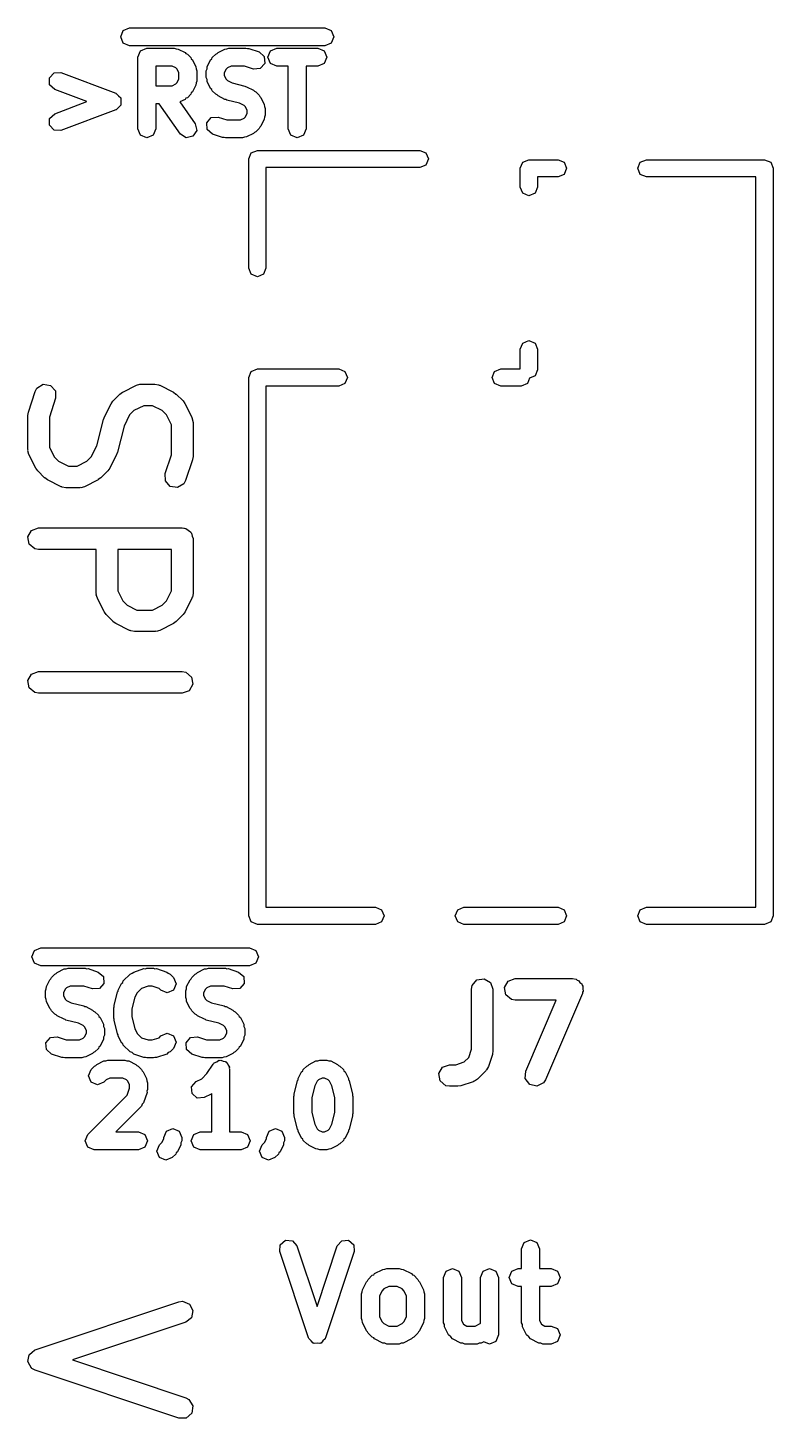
# Model space of a CAD drawing. Extents: x 83.3 to 116.7, y -117 to -83.4.
# Drawn here: x 83.27 to 88.46, y -106.09 to -96.42 of the extents above; entities that cross this region are included whole.
import ezdxf

# ---------------------------------------------------------------- set-up
doc = ezdxf.new("R2010")
doc.units = 0
doc.layers.add('BLACK', color=7, linetype='CONTINUOUS')

msp = doc.modelspace()

# ---------------------------------------------------------------- linework, layer by layer
at = {"layer": 'BLACK', "linetype": 'CONTINUOUS'}
for p, q in [((83.9374, -96.4408), (83.9815, -96.4225)), ((83.9815, -96.4225), (85.3387, -96.4225)), ((85.3387, -96.4225), (85.3829, -96.4408)), ((83.919, -96.485), (83.9374, -96.4408)), ((83.9374, -96.5292), (83.919, -96.485)), ((83.9815, -96.5475), (83.9374, -96.5292)), ((85.3829, -96.5292), (85.3387, -96.5475)), ((85.3829, -96.4408), (85.4012, -96.485)), ((85.4012, -96.485), (85.3829, -96.5292)), ((85.3387, -96.5475), (83.9815, -96.5475)), ((84.0381, -96.6262), (84.0564, -96.582)), ((84.0381, -97.1262), (84.0381, -96.6262)), ((84.0564, -96.582), (84.1006, -96.5637)), ((84.1006, -96.5637), (84.2911, -96.5637)), ((84.2911, -96.5637), (84.3045, -96.5693)), ((84.3045, -96.5693), (84.319, -96.5703)), ((84.319, -96.5703), (84.3666, -96.5941)), ((84.3666, -96.5941), (84.3734, -96.6019)), ((84.3734, -96.6019), (84.3829, -96.6058)), ((84.3829, -96.6058), (84.4067, -96.6296)), ((84.5564, -96.6296), (84.5802, -96.6058)), ((84.5802, -96.6058), (84.5897, -96.6019)), ((84.5897, -96.6019), (84.5965, -96.5941)), ((84.5965, -96.5941), (84.6441, -96.5703)), ((84.6441, -96.5703), (84.6586, -96.5693)), ((84.6586, -96.5693), (84.672, -96.5637)), ((84.672, -96.5637), (84.7911, -96.5637)), ((84.7911, -96.5637), (84.8006, -96.5676)), ((84.8006, -96.5676), (84.8108, -96.5669)), ((84.8108, -96.5669), (84.8823, -96.5907)), ((84.8823, -96.5907), (84.9184, -96.6221)), ((84.9184, -96.6221), (84.9218, -96.6698)), ((84.9429, -96.6262), (84.9612, -96.582)), ((84.9612, -96.6704), (84.9429, -96.6262)), ((84.9612, -96.582), (85.0054, -96.5637)), ((85.0054, -96.5637), (85.2911, -96.5637)), ((85.2911, -96.5637), (85.3353, -96.582)), ((85.3353, -96.582), (85.3536, -96.6262)), ((85.3536, -96.6262), (85.3353, -96.6704)), ((84.1631, -96.6887), (84.1631, -96.8256)), ((84.2763, -96.6887), (84.1631, -96.6887)), ((84.3017, -96.7014), (84.2763, -96.6887)), ((84.3111, -96.7108), (84.3017, -96.7014)), ((84.3238, -96.7362), (84.3111, -96.7108)), ((84.4067, -96.6296), (84.4106, -96.6391)), ((84.4106, -96.6391), (84.4184, -96.6459)), ((84.4184, -96.6459), (84.4422, -96.6935)), ((84.4422, -96.6935), (84.4432, -96.708)), ((84.4432, -96.708), (84.4488, -96.7214)), ((84.4488, -96.7214), (84.4488, -96.7929)), ((84.5143, -96.7214), (84.5199, -96.708)), ((84.5143, -96.769), (84.5143, -96.7214)), ((84.5199, -96.708), (84.5209, -96.6935)), ((84.5209, -96.6935), (84.5447, -96.6459)), ((84.5447, -96.6459), (84.5525, -96.6391)), ((84.5525, -96.6391), (84.5564, -96.6296)), ((84.652, -96.7108), (84.6393, -96.7362)), ((84.6614, -96.7014), (84.652, -96.7108)), ((84.6868, -96.6887), (84.6614, -96.7014)), ((84.7809, -96.6887), (84.6868, -96.6887)), ((84.8427, -96.7093), (84.7809, -96.6887)), ((84.8905, -96.7059), (84.8427, -96.7093)), ((84.9218, -96.6698), (84.8905, -96.7059)), ((85.0054, -96.6887), (84.9612, -96.6704)), ((85.0857, -96.6887), (85.0054, -96.6887)), ((85.0857, -97.1262), (85.0857, -96.6887)), ((85.2911, -96.6887), (85.2107, -96.6887)), ((85.2107, -96.6887), (85.2107, -97.1262)), ((85.3353, -96.6704), (85.2911, -96.6887)), ((83.423, -96.7709), (83.4557, -96.736)), ((83.4246, -96.8187), (83.423, -96.7709)), ((83.4596, -96.8514), (83.4246, -96.8187)), ((83.4557, -96.736), (83.5035, -96.7343)), ((83.5035, -96.7343), (83.8844, -96.8772)), ((84.2763, -96.8256), (84.3017, -96.8129)), ((84.3017, -96.8129), (84.3111, -96.8035)), ((84.3111, -96.8035), (84.3238, -96.7781)), ((84.3238, -96.7781), (84.3238, -96.7362)), ((84.4422, -96.8208), (84.4184, -96.8684)), ((84.4432, -96.8063), (84.4422, -96.8208)), ((84.4488, -96.7929), (84.4432, -96.8063)), ((84.5199, -96.7825), (84.5143, -96.769)), ((84.5209, -96.797), (84.5199, -96.7825)), ((84.5447, -96.8446), (84.5209, -96.797)), ((84.6393, -96.7362), (84.6393, -96.7543)), ((84.6393, -96.7543), (84.652, -96.7796)), ((84.652, -96.7796), (84.6614, -96.7891)), ((84.6614, -96.7891), (84.6938, -96.8053)), ((84.6938, -96.8053), (84.7824, -96.8275)), ((83.6845, -96.9357), (83.4596, -96.8514)), ((83.8844, -96.8772), (83.8861, -96.8787)), ((83.8861, -96.8787), (83.8884, -96.8788)), ((83.8884, -96.8788), (83.9034, -96.8949)), ((83.9034, -96.8949), (83.9194, -96.9099)), ((83.9194, -96.9099), (83.9195, -96.9121)), ((83.9195, -96.9121), (83.921, -96.9138)), ((83.921, -96.9138), (83.9203, -96.9357)), ((84.1631, -96.8256), (84.2763, -96.8256)), ((84.3734, -96.9124), (84.3666, -96.9202)), ((84.3829, -96.9085), (84.3734, -96.9124)), ((84.4067, -96.8847), (84.3829, -96.9085)), ((84.4106, -96.8752), (84.4067, -96.8847)), ((84.4184, -96.8684), (84.4106, -96.8752)), ((84.5525, -96.8514), (84.5447, -96.8446)), ((84.5564, -96.8609), (84.5525, -96.8514)), ((84.5802, -96.8847), (84.5564, -96.8609)), ((84.5897, -96.8886), (84.5802, -96.8847)), ((84.5965, -96.8964), (84.5897, -96.8886)), ((84.6441, -96.9202), (84.5965, -96.8964)), ((84.7824, -96.8275), (84.7881, -96.8317)), ((84.7881, -96.8317), (84.7952, -96.8322)), ((84.7952, -96.8322), (84.8428, -96.856)), ((84.8428, -96.856), (84.8496, -96.8638)), ((84.8496, -96.8638), (84.8591, -96.8677)), ((84.8591, -96.8677), (84.8829, -96.8915)), ((84.8829, -96.8915), (84.8868, -96.901)), ((84.8868, -96.901), (84.8946, -96.9078)), ((84.8946, -96.9078), (84.9184, -96.9554)), ((83.4596, -97.02), (83.6845, -96.9357)), ((83.8844, -96.9942), (83.5035, -97.1371)), ((83.8861, -96.9927), (83.8844, -96.9942)), ((83.8884, -96.9926), (83.8861, -96.9927)), ((83.9034, -96.9766), (83.8884, -96.9926)), ((83.9194, -96.9616), (83.9034, -96.9766)), ((83.9195, -96.9593), (83.9194, -96.9616)), ((83.921, -96.9577), (83.9195, -96.9593)), ((83.9203, -96.9357), (83.921, -96.9577)), ((84.1871, -96.9506), (84.1631, -96.9506)), ((84.1631, -96.9506), (84.1631, -97.1262)), ((84.3351, -97.162), (84.1871, -96.9506)), ((84.3666, -96.9202), (84.3309, -96.9381)), ((84.3309, -96.9381), (84.4375, -97.0903)), ((84.6512, -96.9207), (84.6441, -96.9202)), ((84.6569, -96.9249), (84.6512, -96.9207)), ((84.7454, -96.9471), (84.6569, -96.9249)), ((84.7779, -96.9633), (84.7454, -96.9471)), ((84.7873, -96.9727), (84.7779, -96.9633)), ((84.8, -96.9981), (84.7873, -96.9727)), ((84.8, -97.0162), (84.8, -96.9981)), ((84.9184, -96.9554), (84.9194, -96.9699)), ((84.9194, -96.9699), (84.925, -96.9833)), ((84.925, -96.9833), (84.925, -97.031)), ((83.423, -97.1005), (83.4246, -97.0527)), ((83.4557, -97.1355), (83.423, -97.1005)), ((83.4246, -97.0527), (83.4596, -97.02)), ((84.4375, -97.0903), (84.4479, -97.1371)), ((84.5175, -97.0826), (84.5488, -97.0465)), ((84.5209, -97.1303), (84.5175, -97.0826)), ((84.5488, -97.0465), (84.5965, -97.0431)), ((84.5965, -97.0431), (84.6584, -97.0637)), ((84.6584, -97.0637), (84.7525, -97.0637)), ((84.7525, -97.0637), (84.7779, -97.051)), ((84.7779, -97.051), (84.7873, -97.0415)), ((84.7873, -97.0415), (84.8, -97.0162)), ((84.8946, -97.1065), (84.8868, -97.1133)), ((84.9184, -97.0589), (84.8946, -97.1065)), ((84.9194, -97.0444), (84.9184, -97.0589)), ((84.925, -97.031), (84.9194, -97.0444)), ((83.5035, -97.1371), (83.4557, -97.1355)), ((84.0564, -97.1704), (84.0381, -97.1262)), ((84.1006, -97.1887), (84.0564, -97.1704)), ((84.1448, -97.1704), (84.1006, -97.1887)), ((84.1631, -97.1262), (84.1448, -97.1704)), ((84.3754, -97.1877), (84.3351, -97.162)), ((84.4222, -97.1774), (84.3754, -97.1877)), ((84.4479, -97.1371), (84.4222, -97.1774)), ((84.557, -97.1617), (84.5209, -97.1303)), ((84.6285, -97.1855), (84.557, -97.1617)), ((84.6387, -97.1848), (84.6285, -97.1855)), ((84.6482, -97.1887), (84.6387, -97.1848)), ((84.7673, -97.1887), (84.6482, -97.1887)), ((84.7807, -97.1831), (84.7673, -97.1887)), ((84.7952, -97.1821), (84.7807, -97.1831)), ((84.8428, -97.1583), (84.7952, -97.1821)), ((84.8496, -97.1505), (84.8428, -97.1583)), ((84.8591, -97.1466), (84.8496, -97.1505)), ((84.8829, -97.1228), (84.8591, -97.1466)), ((84.8868, -97.1133), (84.8829, -97.1228)), ((85.104, -97.1704), (85.0857, -97.1262)), ((85.1482, -97.1887), (85.104, -97.1704)), ((85.1924, -97.1704), (85.1482, -97.1887)), ((85.2107, -97.1262), (85.1924, -97.1704)), ((84.81, -97.335), (84.8276, -97.2926)), ((84.8276, -97.2926), (84.87, -97.275)), ((84.87, -97.275), (86, -97.275)), ((86, -97.275), (86.0424, -97.2926)), ((86.0424, -97.2926), (86.06, -97.335)), ((84.81, -98.095), (84.81, -97.335)), ((86, -97.395), (84.93, -97.395)), ((84.93, -97.395), (84.93, -98.095)), ((86.0424, -97.3774), (86, -97.395)), ((86.06, -97.335), (86.0424, -97.3774)), ((86.7, -97.4), (86.7176, -97.3576)), ((86.7, -97.5315), (86.7, -97.4)), ((86.7176, -97.3576), (86.76, -97.34)), ((86.76, -97.34), (86.9625, -97.34)), ((86.9625, -97.34), (87.0049, -97.3576)), ((87.0049, -97.3576), (87.0225, -97.4)), ((87.0225, -97.4), (87.0049, -97.4424)), ((87.5175, -97.4), (87.5351, -97.3576)), ((87.5351, -97.4424), (87.5175, -97.4)), ((87.5351, -97.3576), (87.5775, -97.34)), ((87.5775, -97.34), (88.4, -97.34)), ((88.4, -97.34), (88.4424, -97.3576)), ((88.4424, -97.3576), (88.46, -97.4)), ((88.46, -97.4), (88.46, -102.6)), ((86.9625, -97.46), (86.82, -97.46)), ((86.82, -97.46), (86.82, -97.5315)), ((87.0049, -97.4424), (86.9625, -97.46)), ((87.5775, -97.46), (87.5351, -97.4424)), ((88.34, -97.46), (87.5775, -97.46)), ((88.34, -102.54), (88.34, -97.46)), ((86.7176, -97.574), (86.7, -97.5315)), ((86.76, -97.5915), (86.7176, -97.574)), ((86.8024, -97.574), (86.76, -97.5915)), ((86.82, -97.5315), (86.8024, -97.574)), ((84.8276, -98.1374), (84.81, -98.095)), ((84.87, -98.155), (84.8276, -98.1374)), ((84.9124, -98.1374), (84.87, -98.155)), ((84.93, -98.095), (84.9124, -98.1374)), ((86.7, -98.6585), (86.7176, -98.616)), ((86.7, -98.795), (86.7, -98.6585)), ((86.7176, -98.616), (86.76, -98.5985)), ((86.76, -98.5985), (86.8024, -98.616)), ((86.8024, -98.616), (86.82, -98.6585)), ((86.82, -98.6585), (86.82, -98.8015)), ((84.81, -98.855), (84.8276, -98.8126)), ((84.8276, -98.8126), (84.87, -98.795)), ((84.87, -98.795), (85.4365, -98.795)), ((85.4365, -98.795), (85.479, -98.8126)), ((85.479, -98.8126), (85.4965, -98.855)), ((86.5035, -98.855), (86.521, -98.8126)), ((86.521, -98.8126), (86.5635, -98.795)), ((86.5635, -98.795), (86.7, -98.795)), ((86.8024, -98.844), (86.7646, -98.8596)), ((86.82, -98.8015), (86.8024, -98.844)), ((83.3241, -98.9525), (83.3365, -98.9296)), ((83.3365, -98.9296), (83.3802, -98.9027)), ((83.3802, -98.9027), (83.4309, -98.9102)), ((83.4309, -98.9102), (83.465, -98.9486)), ((83.465, -98.9486), (83.4664, -98.9999)), ((83.9331, -98.9567), (84.0284, -98.9091)), ((84.0284, -98.9091), (84.0533, -98.9017)), ((84.0533, -98.9017), (84.0577, -98.9027)), ((84.0577, -98.9027), (84.0619, -98.9012)), ((84.0619, -98.9012), (84.1571, -98.9012)), ((84.1571, -98.9012), (84.1828, -98.9057)), ((84.1828, -98.9057), (84.1862, -98.9086)), ((84.1862, -98.9086), (84.1907, -98.9091)), ((84.1907, -98.9091), (84.2859, -98.9567)), ((84.81, -102.6), (84.81, -98.855)), ((85.4365, -98.915), (84.93, -98.915)), ((84.93, -98.915), (84.93, -102.54)), ((85.479, -98.8974), (85.4365, -98.915)), ((85.4965, -98.855), (85.479, -98.8974)), ((86.521, -98.8974), (86.5035, -98.855)), ((86.5635, -98.915), (86.521, -98.8974)), ((86.7065, -98.915), (86.5635, -98.915)), ((86.749, -98.8974), (86.7065, -98.915)), ((86.7646, -98.8596), (86.749, -98.8974)), ((83.2765, -99.0953), (83.3241, -98.9525)), ((83.4664, -98.9999), (83.4226, -99.1312)), ((83.8043, -99.1331), (83.852, -99.0379)), ((83.852, -99.0379), (83.8653, -99.0199)), ((83.8653, -99.0199), (83.866, -99.0184)), ((83.866, -99.0184), (83.9136, -98.9708)), ((83.9136, -98.9708), (83.932, -98.9579)), ((83.932, -98.9579), (83.9331, -98.9567)), ((84.2859, -98.9567), (84.3039, -98.9701)), ((84.3039, -98.9701), (84.3054, -98.9708)), ((84.3054, -98.9708), (84.353, -99.0184)), ((84.353, -99.0184), (84.3659, -99.0368)), ((84.3659, -99.0368), (84.3671, -99.0379)), ((84.3671, -99.0379), (84.4147, -99.1331)), ((83.2726, -99.119), (83.2765, -99.097)), ((83.2726, -99.3571), (83.2726, -99.119)), ((83.2765, -99.097), (83.2765, -99.0953)), ((83.4226, -99.1312), (83.4226, -99.3394)), ((83.7987, -99.1485), (83.8039, -99.1367)), ((83.8039, -99.1367), (83.8043, -99.1331)), ((83.9807, -99.1159), (83.9422, -99.1928)), ((84.0111, -99.0854), (83.9807, -99.1159)), ((84.0796, -99.0512), (84.0111, -99.0854)), ((84.1394, -99.0512), (84.0796, -99.0512)), ((84.208, -99.0854), (84.1394, -99.0512)), ((84.2384, -99.1159), (84.208, -99.0854)), ((84.2726, -99.1844), (84.2384, -99.1159)), ((84.4147, -99.1331), (84.4221, -99.1581)), ((83.753, -99.331), (83.7987, -99.1485)), ((83.9422, -99.1928), (83.8966, -99.3753)), ((84.2726, -99.3926), (84.2726, -99.1844)), ((84.4221, -99.1581), (84.4211, -99.1625)), ((84.4211, -99.1625), (84.4226, -99.1667)), ((84.4226, -99.1667), (84.4226, -99.4048)), ((83.7146, -99.408), (83.753, -99.331)), ((83.2742, -99.3614), (83.2726, -99.3571)), ((83.2731, -99.3657), (83.2742, -99.3614)), ((83.2805, -99.3907), (83.2731, -99.3657)), ((83.3282, -99.4859), (83.2805, -99.3907)), ((83.4226, -99.3394), (83.4569, -99.408)), ((83.4569, -99.408), (83.4873, -99.4384)), ((83.6841, -99.4384), (83.7146, -99.408)), ((83.8909, -99.3907), (83.8433, -99.4859)), ((83.8913, -99.3872), (83.8909, -99.3907)), ((83.8966, -99.3753), (83.8913, -99.3872)), ((84.2288, -99.5239), (84.2726, -99.3926)), ((84.4188, -99.4285), (84.3712, -99.5713)), ((84.4226, -99.4048), (84.4187, -99.4268)), ((84.4187, -99.4268), (84.4188, -99.4285)), ((83.3293, -99.487), (83.3282, -99.4859)), ((83.3422, -99.5054), (83.3293, -99.487)), ((83.3898, -99.553), (83.3422, -99.5054)), ((83.4873, -99.4384), (83.5558, -99.4726)), ((83.5558, -99.4726), (83.6156, -99.4726)), ((83.6156, -99.4726), (83.6841, -99.4384)), ((83.8292, -99.5054), (83.7816, -99.553)), ((83.8299, -99.5039), (83.8292, -99.5054)), ((83.8433, -99.4859), (83.8299, -99.5039)), ((84.2302, -99.5752), (84.2288, -99.5239)), ((83.3913, -99.5537), (83.3898, -99.553)), ((83.4093, -99.5671), (83.3913, -99.5537)), ((83.5046, -99.6147), (83.4093, -99.5671)), ((83.509, -99.6152), (83.5046, -99.6147)), ((83.5124, -99.6181), (83.509, -99.6152)), ((83.5381, -99.6226), (83.5124, -99.6181)), ((83.6333, -99.6226), (83.5381, -99.6226)), ((83.6375, -99.6211), (83.6333, -99.6226)), ((83.6419, -99.6221), (83.6375, -99.6211)), ((83.6669, -99.6147), (83.6419, -99.6221)), ((83.7621, -99.5671), (83.6669, -99.6147)), ((83.7632, -99.5659), (83.7621, -99.5671)), ((83.7816, -99.553), (83.7632, -99.5659)), ((84.2643, -99.6136), (84.2302, -99.5752)), ((84.315, -99.6211), (84.2643, -99.6136)), ((84.3587, -99.5942), (84.315, -99.6211)), ((84.3712, -99.5713), (84.3587, -99.5942)), ((83.2994, -99.9187), (83.3476, -99.9012)), ((83.3476, -99.9012), (84.3476, -99.9012)), ((84.3476, -99.9012), (84.3574, -99.9029)), ((84.3574, -99.9029), (84.3606, -99.9023)), ((84.3606, -99.9023), (84.3635, -99.904)), ((84.3635, -99.904), (84.3733, -99.9057)), ((84.3733, -99.9057), (84.3882, -99.9182)), ((83.2738, -99.9632), (83.2994, -99.9187)), ((83.2827, -100.014), (83.2738, -99.9632)), ((84.3882, -99.9182), (84.4051, -99.928)), ((84.4051, -99.928), (84.4074, -99.9343)), ((84.4074, -99.9343), (84.4126, -99.9387)), ((84.4126, -99.9387), (84.416, -99.9579)), ((84.416, -99.9579), (84.4226, -99.9762)), ((84.4226, -99.9762), (84.4226, -100.357)), ((83.322, -100.047), (83.2827, -100.014)), ((83.3476, -100.051), (83.322, -100.047)), ((83.7488, -100.051), (83.3476, -100.051)), ((83.7488, -100.357), (83.7488, -100.051)), ((83.8988, -100.051), (83.8988, -100.339)), ((84.2726, -100.051), (83.8988, -100.051)), ((84.2726, -100.339), (84.2726, -100.051)), ((83.7503, -100.361), (83.7488, -100.357)), ((83.7493, -100.366), (83.7503, -100.361)), ((83.7567, -100.391), (83.7493, -100.366)), ((83.8043, -100.486), (83.7567, -100.391)), ((83.8988, -100.339), (83.9331, -100.408)), ((84.2384, -100.408), (84.2726, -100.339)), ((84.4147, -100.391), (84.3671, -100.486)), ((84.4152, -100.386), (84.4147, -100.391)), ((84.4181, -100.383), (84.4152, -100.386)), ((84.4226, -100.357), (84.4181, -100.383)), ((83.8055, -100.487), (83.8043, -100.486)), ((83.8184, -100.505), (83.8055, -100.487)), ((83.9331, -100.408), (83.9635, -100.438)), ((83.9635, -100.438), (84.032, -100.473)), ((84.032, -100.473), (84.1394, -100.473)), ((84.1394, -100.473), (84.208, -100.438)), ((84.208, -100.438), (84.2384, -100.408)), ((84.3671, -100.486), (84.3537, -100.504)), ((83.866, -100.553), (83.8184, -100.505)), ((83.8675, -100.554), (83.866, -100.553)), ((83.8855, -100.567), (83.8675, -100.554)), ((83.9807, -100.615), (83.8855, -100.567)), ((84.2859, -100.567), (84.1907, -100.615)), ((84.287, -100.566), (84.2859, -100.567)), ((84.3054, -100.553), (84.287, -100.566)), ((84.353, -100.505), (84.3054, -100.553)), ((84.3537, -100.504), (84.353, -100.505)), ((83.9852, -100.615), (83.9807, -100.615)), ((83.9886, -100.618), (83.9852, -100.615)), ((84.0143, -100.623), (83.9886, -100.618)), ((84.1571, -100.623), (84.0143, -100.623)), ((84.1614, -100.621), (84.1571, -100.623)), ((84.1657, -100.622), (84.1614, -100.621)), ((84.1907, -100.615), (84.1657, -100.622)), ((83.2738, -100.963), (83.2994, -100.919)), ((83.2827, -101.014), (83.2738, -100.963)), ((83.2994, -100.919), (83.3476, -100.901)), ((83.3476, -100.901), (84.3476, -100.901)), ((84.3476, -100.901), (84.3733, -100.906)), ((84.3733, -100.906), (84.4126, -100.939)), ((84.4126, -100.939), (84.4215, -100.989)), ((83.322, -101.047), (83.2827, -101.014)), ((83.3476, -101.051), (83.322, -101.047)), ((84.3476, -101.051), (83.3476, -101.051)), ((84.3958, -101.034), (84.3476, -101.051)), ((84.4215, -100.989), (84.3958, -101.034)), ((84.8276, -102.642), (84.81, -102.6)), ((84.93, -102.54), (85.6925, -102.54)), ((85.6925, -102.54), (85.7349, -102.558)), ((85.7349, -102.558), (85.7525, -102.6)), ((85.7525, -102.6), (85.7349, -102.642)), ((86.2475, -102.6), (86.2651, -102.558)), ((86.2651, -102.642), (86.2475, -102.6)), ((86.2651, -102.558), (86.3075, -102.54)), ((86.3075, -102.54), (86.9625, -102.54)), ((86.9625, -102.54), (87.0049, -102.558)), ((87.0049, -102.558), (87.0225, -102.6)), ((87.0225, -102.6), (87.0049, -102.642)), ((87.5175, -102.6), (87.5351, -102.558)), ((87.5351, -102.642), (87.5175, -102.6)), ((87.5351, -102.558), (87.5775, -102.54)), ((87.5775, -102.54), (88.34, -102.54)), ((88.46, -102.6), (88.4424, -102.642)), ((84.87, -102.66), (84.8276, -102.642)), ((85.6925, -102.66), (84.87, -102.66)), ((85.7349, -102.642), (85.6925, -102.66)), ((86.3075, -102.66), (86.2651, -102.642)), ((86.9625, -102.66), (86.3075, -102.66)), ((87.0049, -102.642), (86.9625, -102.66)), ((87.5775, -102.66), (87.5351, -102.642)), ((88.4, -102.66), (87.5775, -102.66)), ((88.4424, -102.642), (88.4, -102.66)), ((83.3, -102.885), (83.3183, -102.841)), ((83.3183, -102.929), (83.3, -102.885)), ((83.3183, -102.841), (83.3625, -102.822)), ((83.3625, -102.822), (84.8149, -102.822)), ((84.8149, -102.822), (84.8591, -102.841)), ((84.8591, -102.841), (84.8774, -102.885)), ((84.8774, -102.885), (84.8591, -102.929)), ((83.3625, -102.947), (83.3183, -102.929)), ((84.8149, -102.947), (83.3625, -102.947)), ((83.4374, -103.03), (83.4612, -103.006)), ((83.4612, -103.006), (83.4707, -103.002)), ((83.4707, -103.002), (83.4774, -102.994)), ((83.4774, -102.994), (83.525, -102.97)), ((83.525, -102.97), (83.5395, -102.969)), ((83.5395, -102.969), (83.553, -102.964)), ((83.553, -102.964), (83.672, -102.964)), ((83.672, -102.964), (83.6815, -102.968)), ((83.6815, -102.968), (83.6918, -102.967)), ((83.6918, -102.967), (83.7632, -102.991)), ((83.7632, -102.991), (83.7994, -103.022)), ((83.9374, -103.053), (83.985, -103.006)), ((83.985, -103.006), (83.9984, -103)), ((83.9984, -103), (84.0094, -102.991)), ((84.0094, -102.991), (84.0808, -102.967)), ((84.0808, -102.967), (84.0911, -102.968)), ((84.0911, -102.968), (84.1006, -102.964)), ((84.1006, -102.964), (84.1482, -102.964)), ((84.1482, -102.964), (84.1577, -102.968)), ((84.1577, -102.968), (84.168, -102.967)), ((84.168, -102.967), (84.2394, -102.991)), ((84.2394, -102.991), (84.2504, -103)), ((84.2504, -103), (84.2638, -103.006)), ((84.2638, -103.006), (84.2876, -103.03)), ((84.4135, -103.03), (84.4374, -103.006)), ((84.4374, -103.006), (84.4469, -103.002)), ((84.4469, -103.002), (84.4536, -102.994)), ((84.4536, -102.994), (84.5012, -102.97)), ((84.5012, -102.97), (84.5157, -102.969)), ((84.5157, -102.969), (84.5292, -102.964)), ((84.5292, -102.964), (84.6482, -102.964)), ((84.6482, -102.964), (84.6577, -102.968)), ((84.6577, -102.968), (84.668, -102.967)), ((84.668, -102.967), (84.7394, -102.991)), ((84.7394, -102.991), (84.7755, -103.022)), ((84.8591, -102.929), (84.8149, -102.947)), ((83.3952, -103.121), (83.4008, -103.108)), ((83.4008, -103.108), (83.4018, -103.093)), ((83.4018, -103.093), (83.4256, -103.046)), ((83.4256, -103.046), (83.4334, -103.039)), ((83.4334, -103.039), (83.4374, -103.03)), ((83.5424, -103.101), (83.5329, -103.111)), ((83.5677, -103.089), (83.5424, -103.101)), ((83.6619, -103.089), (83.5677, -103.089)), ((83.7237, -103.109), (83.6619, -103.089)), ((83.7714, -103.106), (83.7237, -103.109)), ((83.8027, -103.07), (83.7714, -103.106)), ((83.7994, -103.022), (83.8027, -103.07)), ((83.9018, -103.117), (83.9256, -103.07)), ((83.9256, -103.07), (83.9334, -103.063)), ((83.9334, -103.063), (83.9374, -103.053)), ((84.0629, -103.105), (84.0329, -103.135)), ((84.1107, -103.089), (84.0629, -103.105)), ((84.1381, -103.089), (84.1107, -103.089)), ((84.1859, -103.105), (84.1381, -103.089)), ((84.1993, -103.118), (84.1859, -103.105)), ((84.2876, -103.03), (84.306, -103.074)), ((84.306, -103.074), (84.2876, -103.118)), ((84.3714, -103.121), (84.377, -103.108)), ((84.377, -103.108), (84.378, -103.093)), ((84.378, -103.093), (84.4018, -103.046)), ((84.4018, -103.046), (84.4096, -103.039)), ((84.4096, -103.039), (84.4135, -103.03)), ((84.5186, -103.101), (84.5091, -103.111)), ((84.5439, -103.089), (84.5186, -103.101)), ((84.6381, -103.089), (84.5439, -103.089)), ((84.6999, -103.109), (84.6381, -103.089)), ((84.7476, -103.106), (84.6999, -103.109)), ((84.7789, -103.07), (84.7476, -103.106)), ((84.7755, -103.022), (84.7789, -103.07)), ((86.36, -103.111), (86.3645, -103.086)), ((86.3645, -103.086), (86.3975, -103.046)), ((86.3975, -103.046), (86.448, -103.038)), ((86.448, -103.038), (86.4925, -103.063)), ((86.4925, -103.063), (86.51, -103.111)), ((86.5897, -103.098), (86.6154, -103.054)), ((86.5986, -103.149), (86.5897, -103.098)), ((86.6154, -103.054), (86.6636, -103.036)), ((86.6636, -103.036), (87.0636, -103.036)), ((87.0636, -103.036), (87.0892, -103.041)), ((87.0892, -103.041), (87.096, -103.047)), ((87.096, -103.047), (87.1046, -103.049)), ((87.1046, -103.049), (87.1151, -103.063)), ((87.1151, -103.063), (87.1285, -103.074)), ((87.1285, -103.074), (87.1301, -103.083)), ((87.1301, -103.083), (87.1354, -103.09)), ((87.1354, -103.09), (87.1344, -103.107)), ((87.1344, -103.107), (87.1374, -103.124)), ((83.3952, -103.169), (83.3952, -103.121)), ((83.4008, -103.182), (83.3952, -103.169)), ((83.4018, -103.197), (83.4008, -103.182)), ((83.4256, -103.245), (83.4018, -103.197)), ((83.5329, -103.111), (83.5202, -103.136)), ((83.5202, -103.136), (83.5202, -103.154)), ((83.5202, -103.154), (83.5329, -103.18)), ((83.5329, -103.18), (83.5424, -103.189)), ((83.5424, -103.189), (83.5748, -103.205)), ((83.5748, -103.205), (83.6634, -103.227)), ((83.8733, -103.225), (83.8971, -103.13)), ((83.8971, -103.13), (83.9013, -103.124)), ((83.9013, -103.124), (83.9018, -103.117)), ((84.0167, -103.167), (83.9964, -103.248)), ((84.0329, -103.135), (84.0167, -103.167)), ((84.2435, -103.136), (84.1993, -103.118)), ((84.2876, -103.118), (84.2435, -103.136)), ((84.3714, -103.169), (84.3714, -103.121)), ((84.377, -103.182), (84.3714, -103.169)), ((84.378, -103.197), (84.377, -103.182)), ((84.4018, -103.245), (84.378, -103.197)), ((84.5091, -103.111), (84.4964, -103.136)), ((84.4964, -103.136), (84.4964, -103.154)), ((84.4964, -103.154), (84.5091, -103.18)), ((84.5091, -103.18), (84.5186, -103.189)), ((84.5186, -103.189), (84.551, -103.205)), ((84.551, -103.205), (84.6396, -103.227)), ((86.36, -103.528), (86.36, -103.111)), ((86.51, -103.111), (86.51, -103.54)), ((86.6379, -103.182), (86.5986, -103.149)), ((86.6636, -103.186), (86.6379, -103.182)), ((86.9498, -103.186), (86.6636, -103.186)), ((86.7375, -103.682), (86.9498, -103.186)), ((87.1325, -103.141), (86.8754, -103.741)), ((87.133, -103.132), (87.1325, -103.141)), ((87.1374, -103.124), (87.133, -103.132)), ((83.4334, -103.251), (83.4256, -103.245)), ((83.4374, -103.261), (83.4334, -103.251)), ((83.4612, -103.285), (83.4374, -103.261)), ((83.4707, -103.289), (83.4612, -103.285)), ((83.4774, -103.296), (83.4707, -103.289)), ((83.525, -103.32), (83.4774, -103.296)), ((83.6634, -103.227), (83.6691, -103.232)), ((83.6691, -103.232), (83.6762, -103.232)), ((83.6762, -103.232), (83.7238, -103.256)), ((83.7238, -103.256), (83.7305, -103.264)), ((83.7305, -103.264), (83.74, -103.268)), ((83.74, -103.268), (83.7638, -103.292)), ((83.7638, -103.292), (83.7678, -103.301)), ((83.7678, -103.301), (83.7755, -103.308)), ((83.8714, -103.24), (83.8745, -103.233)), ((83.8714, -103.312), (83.8714, -103.24)), ((83.8745, -103.233), (83.8733, -103.225)), ((83.9964, -103.248), (83.9964, -103.304)), ((84.4096, -103.251), (84.4018, -103.245)), ((84.4135, -103.261), (84.4096, -103.251)), ((84.4374, -103.285), (84.4135, -103.261)), ((84.4469, -103.289), (84.4374, -103.285)), ((84.4536, -103.296), (84.4469, -103.289)), ((84.5012, -103.32), (84.4536, -103.296)), ((84.6396, -103.227), (84.6453, -103.232)), ((84.6453, -103.232), (84.6524, -103.232)), ((84.6524, -103.232), (84.7, -103.256)), ((84.7, -103.256), (84.7067, -103.264)), ((84.7067, -103.264), (84.7162, -103.268)), ((84.7162, -103.268), (84.74, -103.292)), ((84.74, -103.292), (84.744, -103.301)), ((84.744, -103.301), (84.7517, -103.308)), ((83.5321, -103.321), (83.525, -103.32)), ((83.5378, -103.325), (83.5321, -103.321)), ((83.6264, -103.347), (83.5378, -103.325)), ((83.6588, -103.363), (83.6264, -103.347)), ((83.6683, -103.373), (83.6588, -103.363)), ((83.681, -103.398), (83.6683, -103.373)), ((83.681, -103.416), (83.681, -103.398)), ((83.7755, -103.308), (83.7994, -103.355)), ((83.7994, -103.355), (83.8004, -103.37)), ((83.8004, -103.37), (83.806, -103.383)), ((83.806, -103.383), (83.806, -103.431)), ((83.8745, -103.319), (83.8714, -103.312)), ((83.8733, -103.327), (83.8745, -103.319)), ((83.8971, -103.422), (83.8733, -103.327)), ((83.9964, -103.304), (84.0167, -103.385)), ((84.0167, -103.385), (84.0329, -103.418)), ((84.5083, -103.321), (84.5012, -103.32)), ((84.514, -103.325), (84.5083, -103.321)), ((84.6026, -103.347), (84.514, -103.325)), ((84.635, -103.363), (84.6026, -103.347)), ((84.6445, -103.373), (84.635, -103.363)), ((84.6571, -103.398), (84.6445, -103.373)), ((84.6571, -103.416), (84.6571, -103.398)), ((84.7517, -103.308), (84.7755, -103.355)), ((84.7755, -103.355), (84.7766, -103.37)), ((84.7766, -103.37), (84.7821, -103.383)), ((84.7821, -103.383), (84.7821, -103.431)), ((83.3984, -103.483), (83.4298, -103.446)), ((83.4018, -103.53), (83.3984, -103.483)), ((83.4298, -103.446), (83.4775, -103.443)), ((83.4775, -103.443), (83.5393, -103.464)), ((83.5393, -103.464), (83.6335, -103.464)), ((83.6335, -103.464), (83.6588, -103.451)), ((83.6588, -103.451), (83.6683, -103.442)), ((83.6683, -103.442), (83.681, -103.416)), ((83.7994, -103.459), (83.7755, -103.507)), ((83.8004, -103.444), (83.7994, -103.459)), ((83.806, -103.431), (83.8004, -103.444)), ((83.9013, -103.428), (83.8971, -103.422)), ((83.9018, -103.435), (83.9013, -103.428)), ((83.9256, -103.483), (83.9018, -103.435)), ((83.9334, -103.489), (83.9256, -103.483)), ((83.9374, -103.499), (83.9334, -103.489)), ((84.0329, -103.418), (84.0629, -103.448)), ((84.0629, -103.448), (84.1107, -103.464)), ((84.1107, -103.464), (84.1381, -103.464)), ((84.1381, -103.464), (84.1859, -103.448)), ((84.1859, -103.448), (84.1993, -103.434)), ((84.1993, -103.434), (84.2435, -103.416)), ((84.2435, -103.416), (84.2876, -103.434)), ((84.2876, -103.434), (84.306, -103.479)), ((84.306, -103.479), (84.2876, -103.523)), ((84.3746, -103.483), (84.406, -103.446)), ((84.378, -103.53), (84.3746, -103.483)), ((84.406, -103.446), (84.4537, -103.443)), ((84.4537, -103.443), (84.5155, -103.464)), ((84.5155, -103.464), (84.6097, -103.464)), ((84.6097, -103.464), (84.635, -103.451)), ((84.635, -103.451), (84.6445, -103.442)), ((84.6445, -103.442), (84.6571, -103.416)), ((84.7755, -103.459), (84.7517, -103.507)), ((84.7766, -103.444), (84.7755, -103.459)), ((84.7821, -103.431), (84.7766, -103.444)), ((83.438, -103.562), (83.4018, -103.53)), ((83.5094, -103.585), (83.438, -103.562)), ((83.5197, -103.585), (83.5094, -103.585)), ((83.5292, -103.589), (83.5197, -103.585)), ((83.6482, -103.589), (83.5292, -103.589)), ((83.6617, -103.583), (83.6482, -103.589)), ((83.6762, -103.582), (83.6617, -103.583)), ((83.7238, -103.558), (83.6762, -103.582)), ((83.7305, -103.551), (83.7238, -103.558)), ((83.74, -103.547), (83.7305, -103.551)), ((83.7638, -103.523), (83.74, -103.547)), ((83.7678, -103.513), (83.7638, -103.523)), ((83.7755, -103.507), (83.7678, -103.513)), ((83.985, -103.547), (83.9374, -103.499)), ((83.9984, -103.552), (83.985, -103.547)), ((84.0094, -103.562), (83.9984, -103.552)), ((84.0808, -103.585), (84.0094, -103.562)), ((84.0911, -103.585), (84.0808, -103.585)), ((84.1006, -103.589), (84.0911, -103.585)), ((84.1482, -103.589), (84.1006, -103.589)), ((84.1577, -103.585), (84.1482, -103.589)), ((84.168, -103.585), (84.1577, -103.585)), ((84.2394, -103.562), (84.168, -103.585)), ((84.2504, -103.552), (84.2394, -103.562)), ((84.2638, -103.547), (84.2504, -103.552)), ((84.2876, -103.523), (84.2638, -103.547)), ((84.4142, -103.562), (84.378, -103.53)), ((84.4856, -103.585), (84.4142, -103.562)), ((84.4959, -103.585), (84.4856, -103.585)), ((84.5054, -103.589), (84.4959, -103.585)), ((84.6244, -103.589), (84.5054, -103.589)), ((84.6378, -103.583), (84.6244, -103.589)), ((84.6524, -103.582), (84.6378, -103.583)), ((84.7, -103.558), (84.6524, -103.582)), ((84.7067, -103.551), (84.7, -103.558)), ((84.7162, -103.547), (84.7067, -103.551)), ((84.74, -103.523), (84.7162, -103.547)), ((84.744, -103.513), (84.74, -103.523)), ((84.7517, -103.507), (84.744, -103.513)), ((86.3088, -103.617), (86.3409, -103.585)), ((86.3409, -103.585), (86.36, -103.528)), ((86.5062, -103.564), (86.4776, -103.649)), ((86.51, -103.54), (86.5061, -103.562)), ((86.5061, -103.562), (86.5062, -103.564)), ((83.6952, -103.714), (83.7135, -103.67)), ((83.7135, -103.67), (83.7374, -103.646)), ((83.7374, -103.646), (83.7469, -103.642)), ((83.7469, -103.642), (83.7536, -103.634)), ((83.7536, -103.634), (83.8012, -103.61)), ((83.8012, -103.61), (83.8157, -103.609)), ((83.8157, -103.609), (83.8292, -103.604)), ((83.8292, -103.604), (83.9482, -103.604)), ((83.9482, -103.604), (83.9617, -103.609)), ((83.9617, -103.609), (83.9762, -103.61)), ((83.9762, -103.61), (84.0238, -103.634)), ((84.0238, -103.634), (84.0305, -103.642)), ((84.0305, -103.642), (84.04, -103.646)), ((84.04, -103.646), (84.0638, -103.67)), ((84.0638, -103.67), (84.0678, -103.679)), ((84.0678, -103.679), (84.0755, -103.686)), ((84.0755, -103.686), (84.0994, -103.733)), ((84.5187, -103.698), (84.5629, -103.632)), ((84.5629, -103.632), (84.5682, -103.628)), ((84.5682, -103.628), (84.5707, -103.622)), ((84.5707, -103.622), (84.5875, -103.615)), ((84.5875, -103.615), (84.6026, -103.605)), ((84.6026, -103.605), (84.6089, -103.606)), ((84.6089, -103.606), (84.6149, -103.604)), ((84.6149, -103.604), (84.6317, -103.611)), ((84.6317, -103.611), (84.6495, -103.614)), ((84.6495, -103.614), (84.6531, -103.62)), ((84.6531, -103.62), (84.6591, -103.622)), ((84.6591, -103.622), (84.666, -103.639)), ((84.666, -103.639), (84.6762, -103.654)), ((84.6762, -103.654), (84.6749, -103.66)), ((84.6749, -103.66), (84.6774, -103.666)), ((84.6774, -103.666), (84.6774, -104.104)), ((85.1542, -103.733), (85.178, -103.686)), ((85.178, -103.686), (85.1858, -103.679)), ((85.1858, -103.679), (85.1897, -103.67)), ((85.1897, -103.67), (85.2135, -103.646)), ((85.2135, -103.646), (85.223, -103.642)), ((85.223, -103.642), (85.2298, -103.634)), ((85.2298, -103.634), (85.2774, -103.61)), ((85.2774, -103.61), (85.2919, -103.609)), ((85.2919, -103.609), (85.3054, -103.604)), ((85.3054, -103.604), (85.353, -103.604)), ((85.353, -103.604), (85.3664, -103.609)), ((85.3664, -103.609), (85.3809, -103.61)), ((85.3809, -103.61), (85.4285, -103.634)), ((85.4285, -103.634), (85.4353, -103.642)), ((85.4353, -103.642), (85.4448, -103.646)), ((85.4448, -103.646), (85.4686, -103.67)), ((85.4686, -103.67), (85.4725, -103.679)), ((85.4725, -103.679), (85.4803, -103.686)), ((85.4803, -103.686), (85.5041, -103.733)), ((86.1326, -103.698), (86.1582, -103.654)), ((86.1582, -103.654), (86.2064, -103.636)), ((86.2064, -103.636), (86.2514, -103.636)), ((86.2514, -103.636), (86.3088, -103.617)), ((86.4595, -103.679), (86.4023, -103.736)), ((86.4614, -103.675), (86.4595, -103.679)), ((86.4652, -103.672), (86.4614, -103.675)), ((86.4776, -103.649), (86.4652, -103.672)), ((86.7346, -103.733), (86.7375, -103.682)), ((83.7135, -103.758), (83.6952, -103.714)), ((83.7577, -103.776), (83.7135, -103.758)), ((83.8019, -103.758), (83.7577, -103.776)), ((83.8186, -103.741), (83.8019, -103.758)), ((83.8439, -103.729), (83.8186, -103.741)), ((83.9335, -103.729), (83.8439, -103.729)), ((83.9588, -103.741), (83.9335, -103.729)), ((83.9683, -103.751), (83.9588, -103.741)), ((83.981, -103.776), (83.9683, -103.751)), ((83.981, -103.799), (83.981, -103.776)), ((84.0994, -103.733), (84.1004, -103.748)), ((84.1004, -103.748), (84.106, -103.761)), ((84.106, -103.761), (84.106, -103.809)), ((84.4127, -103.789), (84.4441, -103.753)), ((84.4441, -103.753), (84.4826, -103.734)), ((84.4826, -103.734), (84.5187, -103.698)), ((85.1257, -103.842), (85.1495, -103.746)), ((85.1495, -103.746), (85.1537, -103.741)), ((85.1537, -103.741), (85.1542, -103.733)), ((85.2691, -103.783), (85.2488, -103.864)), ((85.2853, -103.751), (85.2691, -103.783)), ((85.2948, -103.741), (85.2853, -103.751)), ((85.3201, -103.729), (85.2948, -103.741)), ((85.3382, -103.729), (85.3201, -103.729)), ((85.3636, -103.741), (85.3382, -103.729)), ((85.373, -103.751), (85.3636, -103.741)), ((85.3892, -103.783), (85.373, -103.751)), ((85.4095, -103.864), (85.3892, -103.783)), ((85.5041, -103.733), (85.5046, -103.741)), ((85.5046, -103.741), (85.5088, -103.746)), ((85.5088, -103.746), (85.5327, -103.842)), ((86.1415, -103.749), (86.1326, -103.698)), ((86.1808, -103.782), (86.1415, -103.749)), ((86.2064, -103.786), (86.1808, -103.782)), ((86.2873, -103.783), (86.2651, -103.786)), ((86.373, -103.754), (86.2873, -103.783)), ((86.3765, -103.751), (86.373, -103.754)), ((86.381, -103.751), (86.3765, -103.751)), ((86.4023, -103.736), (86.381, -103.751)), ((86.7654, -103.774), (86.7346, -103.733)), ((86.8153, -103.786), (86.7654, -103.774)), ((86.8611, -103.763), (86.8153, -103.786)), ((86.8754, -103.741), (86.8611, -103.763)), ((83.6897, -104.122), (83.965, -103.847)), ((83.965, -103.847), (83.981, -103.799)), ((84.1027, -103.829), (84.0789, -103.9)), ((84.106, -103.809), (84.102, -103.819)), ((84.102, -103.819), (84.1027, -103.829)), ((84.4161, -103.837), (84.4127, -103.789)), ((84.4523, -103.868), (84.4161, -103.837)), ((84.5, -103.865), (84.4523, -103.868)), ((84.5476, -103.841), (84.5, -103.865)), ((84.5524, -103.836), (84.5476, -103.841)), ((84.5524, -104.104), (84.5524, -103.836)), ((85.1238, -103.857), (85.1268, -103.849)), ((85.1238, -103.976), (85.1238, -103.857)), ((85.1268, -103.849), (85.1257, -103.842)), ((85.2488, -103.864), (85.2488, -103.968)), ((85.4095, -103.968), (85.4095, -103.864)), ((85.5327, -103.842), (85.5315, -103.849)), ((85.5315, -103.849), (85.5345, -103.857)), ((85.5345, -103.857), (85.5345, -103.976)), ((86.2636, -103.786), (86.2064, -103.786)), ((86.2651, -103.786), (86.2636, -103.786)), ((84.0638, -103.925), (83.8848, -104.104)), ((84.0694, -103.911), (84.0638, -103.925)), ((84.0789, -103.9), (84.0694, -103.911)), ((85.1268, -103.983), (85.1238, -103.976)), ((85.2488, -103.968), (85.2691, -104.049)), ((85.3892, -104.049), (85.4095, -103.968)), ((85.5345, -103.976), (85.5315, -103.983)), ((85.1257, -103.991), (85.1268, -103.983)), ((85.1495, -104.086), (85.1257, -103.991)), ((85.2691, -104.049), (85.2853, -104.082)), ((85.373, -104.082), (85.3892, -104.049)), ((85.5327, -103.991), (85.5088, -104.086)), ((85.5315, -103.983), (85.5327, -103.991)), ((83.6714, -104.166), (83.6897, -104.122)), ((83.6897, -104.21), (83.6714, -104.166)), ((83.8848, -104.104), (84.0435, -104.104)), ((84.0435, -104.104), (84.0876, -104.122)), ((84.0876, -104.122), (84.106, -104.166)), ((84.106, -104.166), (84.0876, -104.21)), ((84.2064, -104.177), (84.219, -104.151)), ((84.219, -104.142), (84.2374, -104.098)), ((84.219, -104.151), (84.219, -104.142)), ((84.2374, -104.098), (84.2815, -104.08)), ((84.2815, -104.08), (84.3257, -104.098)), ((84.3257, -104.098), (84.344, -104.142)), ((84.344, -104.166), (84.3385, -104.18)), ((84.344, -104.142), (84.344, -104.166)), ((84.4095, -104.166), (84.4278, -104.122)), ((84.4278, -104.21), (84.4095, -104.166)), ((84.4278, -104.122), (84.472, -104.104)), ((84.472, -104.104), (84.5524, -104.104)), ((84.6774, -104.104), (84.7577, -104.104)), ((84.7577, -104.104), (84.8019, -104.122)), ((84.8019, -104.122), (84.8202, -104.166)), ((84.8202, -104.166), (84.8019, -104.21)), ((84.9207, -104.177), (84.9333, -104.151)), ((84.9333, -104.142), (84.9516, -104.098)), ((84.9333, -104.151), (84.9333, -104.142)), ((84.9516, -104.098), (84.9958, -104.08)), ((84.9958, -104.08), (85.04, -104.098)), ((85.04, -104.098), (85.0583, -104.142)), ((85.0583, -104.166), (85.0528, -104.18)), ((85.0583, -104.142), (85.0583, -104.166)), ((85.1537, -104.092), (85.1495, -104.086)), ((85.1542, -104.099), (85.1537, -104.092)), ((85.178, -104.147), (85.1542, -104.099)), ((85.1858, -104.153), (85.178, -104.147)), ((85.1897, -104.163), (85.1858, -104.153)), ((85.2135, -104.187), (85.1897, -104.163)), ((85.2853, -104.082), (85.2948, -104.091)), ((85.2948, -104.091), (85.3201, -104.104)), ((85.3201, -104.104), (85.3382, -104.104)), ((85.3382, -104.104), (85.3636, -104.091)), ((85.3636, -104.091), (85.373, -104.082)), ((85.4686, -104.163), (85.4448, -104.187)), ((85.4725, -104.153), (85.4686, -104.163)), ((85.4803, -104.147), (85.4725, -104.153)), ((85.5041, -104.099), (85.4803, -104.147)), ((85.5046, -104.092), (85.5041, -104.099)), ((85.5088, -104.086), (85.5046, -104.092)), ((83.7339, -104.229), (83.6897, -104.21)), ((84.0435, -104.229), (83.7339, -104.229)), ((84.0876, -104.21), (84.0435, -104.229)), ((84.1714, -104.238), (84.1897, -104.193)), ((84.1897, -104.282), (84.1714, -104.238)), ((84.1897, -104.193), (84.2064, -104.177)), ((84.3019, -104.258), (84.2781, -104.282)), ((84.3059, -104.248), (84.3019, -104.258)), ((84.3136, -104.242), (84.3059, -104.248)), ((84.3374, -104.194), (84.3136, -104.242)), ((84.3385, -104.18), (84.3374, -104.194)), ((84.472, -104.229), (84.4278, -104.21)), ((84.7577, -104.229), (84.472, -104.229)), ((84.8019, -104.21), (84.7577, -104.229)), ((84.8857, -104.238), (84.904, -104.193)), ((84.904, -104.282), (84.8857, -104.238)), ((84.904, -104.193), (84.9207, -104.177)), ((85.0162, -104.258), (84.9924, -104.282)), ((85.0202, -104.248), (85.0162, -104.258)), ((85.0279, -104.242), (85.0202, -104.248)), ((85.0517, -104.194), (85.0279, -104.242)), ((85.0528, -104.18), (85.0517, -104.194)), ((85.223, -104.191), (85.2135, -104.187)), ((85.2298, -104.198), (85.223, -104.191)), ((85.2774, -104.222), (85.2298, -104.198)), ((85.2919, -104.223), (85.2774, -104.222)), ((85.3054, -104.229), (85.2919, -104.223)), ((85.353, -104.229), (85.3054, -104.229)), ((85.3664, -104.223), (85.353, -104.229)), ((85.3809, -104.222), (85.3664, -104.223)), ((85.4285, -104.198), (85.3809, -104.222)), ((85.4353, -104.191), (85.4285, -104.198)), ((85.4448, -104.187), (85.4353, -104.191)), ((84.2339, -104.3), (84.1897, -104.282)), ((84.2781, -104.282), (84.2339, -104.3)), ((84.9482, -104.3), (84.904, -104.282)), ((84.9924, -104.282), (84.9482, -104.3)), ((85.0264, -104.936), (85.0298, -104.888)), ((85.2264, -105.536), (85.0264, -104.936)), ((85.0298, -104.888), (85.066, -104.857)), ((85.066, -104.857), (85.1137, -104.861)), ((85.1137, -104.861), (85.145, -104.897)), ((85.145, -104.897), (85.2857, -105.319)), ((85.2857, -105.319), (85.4264, -104.897)), ((85.545, -104.936), (85.345, -105.536)), ((85.4264, -104.897), (85.4578, -104.861)), ((85.4578, -104.861), (85.5055, -104.857)), ((85.5055, -104.857), (85.5416, -104.888)), ((85.5416, -104.888), (85.545, -104.936)), ((86.7089, -104.916), (86.7272, -104.872)), ((86.7089, -105.054), (86.7089, -104.916)), ((86.7272, -104.872), (86.7714, -104.854)), ((86.7714, -104.854), (86.8156, -104.872)), ((86.8156, -104.872), (86.8339, -104.916)), ((86.8339, -104.916), (86.8339, -105.054)), ((85.6298, -105.146), (85.6376, -105.139)), ((85.6376, -105.139), (85.6415, -105.129)), ((85.6415, -105.129), (85.6701, -105.101)), ((85.6701, -105.101), (85.6796, -105.097)), ((85.6796, -105.097), (85.6863, -105.089)), ((85.6863, -105.089), (85.7435, -105.061)), ((85.7435, -105.061), (85.758, -105.059)), ((85.758, -105.059), (85.7714, -105.054)), ((85.7714, -105.054), (85.8571, -105.054)), ((85.8571, -105.054), (85.8706, -105.059)), ((85.8706, -105.059), (85.8851, -105.061)), ((85.8851, -105.061), (85.9422, -105.089)), ((85.9422, -105.089), (85.949, -105.097)), ((85.949, -105.097), (85.9585, -105.101)), ((85.9585, -105.101), (85.987, -105.129)), ((85.987, -105.129), (85.991, -105.139)), ((85.991, -105.139), (85.9988, -105.146)), ((86.1661, -105.116), (86.1844, -105.072)), ((86.1661, -105.431), (86.1661, -105.116)), ((86.1844, -105.072), (86.2286, -105.054)), ((86.2286, -105.054), (86.2728, -105.072)), ((86.2728, -105.072), (86.2911, -105.116)), ((86.2911, -105.116), (86.2911, -105.416)), ((86.4232, -105.116), (86.4415, -105.072)), ((86.4232, -105.433), (86.4232, -105.116)), ((86.4415, -105.072), (86.4857, -105.054)), ((86.4857, -105.054), (86.5299, -105.072)), ((86.5299, -105.072), (86.5482, -105.116)), ((86.5482, -105.116), (86.5482, -105.516)), ((86.6232, -105.116), (86.6415, -105.072)), ((86.6415, -105.161), (86.6232, -105.116)), ((86.6415, -105.072), (86.6857, -105.054)), ((86.6857, -105.054), (86.7089, -105.054)), ((86.8339, -105.054), (86.9143, -105.054)), ((86.9143, -105.054), (86.9585, -105.072)), ((86.9585, -105.072), (86.9768, -105.116)), ((86.9768, -105.116), (86.9585, -105.161)), ((85.5946, -105.231), (85.6002, -105.217)), ((85.5946, -105.402), (85.5946, -105.231)), ((85.6002, -105.217), (85.6012, -105.203)), ((85.6012, -105.203), (85.6298, -105.146)), ((85.7371, -105.211), (85.7196, -105.245)), ((85.7513, -105.196), (85.7371, -105.211)), ((85.7862, -105.179), (85.7513, -105.196)), ((85.8424, -105.179), (85.7862, -105.179)), ((85.8773, -105.196), (85.8424, -105.179)), ((85.8915, -105.211), (85.8773, -105.196)), ((85.9089, -105.245), (85.8915, -105.211)), ((85.9988, -105.146), (86.0273, -105.203)), ((86.0273, -105.203), (86.0284, -105.217)), ((86.0284, -105.217), (86.0339, -105.231)), ((86.0339, -105.231), (86.0339, -105.402)), ((86.6857, -105.179), (86.6415, -105.161)), ((86.7089, -105.179), (86.6857, -105.179)), ((86.7089, -105.431), (86.7089, -105.179)), ((86.9143, -105.179), (86.8339, -105.179)), ((86.8339, -105.179), (86.8339, -105.416)), ((86.9585, -105.161), (86.9143, -105.179)), ((83.3239, -105.619), (84.3239, -105.286)), ((84.3239, -105.286), (84.3497, -105.282)), ((84.3497, -105.282), (84.3974, -105.301)), ((84.3974, -105.301), (84.4218, -105.346)), ((85.7196, -105.245), (85.7196, -105.387)), ((85.9089, -105.387), (85.9089, -105.245)), ((84.3713, -105.428), (83.5848, -105.69)), ((84.4115, -105.396), (84.3713, -105.428)), ((84.4218, -105.346), (84.4115, -105.396)), ((85.6002, -105.416), (85.5946, -105.402)), ((85.6012, -105.43), (85.6002, -105.416)), ((85.6298, -105.487), (85.6012, -105.43)), ((85.7196, -105.387), (85.7371, -105.422)), ((85.7371, -105.422), (85.7513, -105.436)), ((85.8773, -105.436), (85.8915, -105.422)), ((85.8915, -105.422), (85.9089, -105.387)), ((86.0273, -105.43), (85.9988, -105.487)), ((86.0284, -105.416), (86.0273, -105.43)), ((86.0339, -105.402), (86.0284, -105.416)), ((86.2911, -105.416), (86.3037, -105.441)), ((86.8339, -105.416), (86.8466, -105.441)), ((85.6376, -105.494), (85.6298, -105.487)), ((85.6415, -105.503), (85.6376, -105.494)), ((85.6701, -105.532), (85.6415, -105.503)), ((85.7513, -105.436), (85.7862, -105.454)), ((85.7862, -105.454), (85.8424, -105.454)), ((85.8424, -105.454), (85.8773, -105.436)), ((85.9871, -105.503), (85.9585, -105.532)), ((85.991, -105.494), (85.9871, -105.503)), ((85.9988, -105.487), (85.991, -105.494)), ((86.1716, -105.444), (86.1661, -105.431)), ((86.1727, -105.459), (86.1716, -105.444)), ((86.2012, -105.516), (86.1727, -105.459)), ((86.2162, -105.529), (86.2012, -105.516)), ((86.3037, -105.441), (86.329, -105.454)), ((86.329, -105.454), (86.3852, -105.454)), ((86.3852, -105.454), (86.4201, -105.436)), ((86.4201, -105.436), (86.4232, -105.433)), ((86.5482, -105.516), (86.5299, -105.561)), ((86.7145, -105.444), (86.7089, -105.431)), ((86.7155, -105.459), (86.7145, -105.444)), ((86.7441, -105.516), (86.7155, -105.459)), ((86.7591, -105.529), (86.7441, -105.516)), ((86.8466, -105.441), (86.8719, -105.454)), ((86.8719, -105.454), (86.9143, -105.454)), ((86.9143, -105.454), (86.9585, -105.472)), ((86.9585, -105.472), (86.9768, -105.516)), ((86.9768, -105.516), (86.9585, -105.561)), ((83.3023, -105.636), (83.3201, -105.621)), ((83.3201, -105.621), (83.3222, -105.621)), ((83.3222, -105.621), (83.3239, -105.619)), ((85.2295, -105.54), (85.2264, -105.536)), ((85.2298, -105.544), (85.2295, -105.54)), ((85.2448, -105.557), (85.2298, -105.544)), ((85.2578, -105.572), (85.2448, -105.557)), ((85.2624, -105.573), (85.2578, -105.572)), ((85.2659, -105.576), (85.2624, -105.573)), ((85.2857, -105.574), (85.2659, -105.576)), ((85.3055, -105.576), (85.2857, -105.574)), ((85.309, -105.573), (85.3055, -105.576)), ((85.3137, -105.572), (85.309, -105.573)), ((85.3266, -105.557), (85.3137, -105.572)), ((85.3416, -105.544), (85.3266, -105.557)), ((85.3419, -105.54), (85.3416, -105.544)), ((85.345, -105.536), (85.3419, -105.54)), ((85.6796, -105.536), (85.6701, -105.532)), ((85.6863, -105.544), (85.6796, -105.536)), ((85.7435, -105.572), (85.6863, -105.544)), ((85.758, -105.573), (85.7435, -105.572)), ((85.7714, -105.579), (85.758, -105.573)), ((85.8571, -105.579), (85.7714, -105.579)), ((85.8706, -105.573), (85.8571, -105.579)), ((85.8851, -105.572), (85.8706, -105.573)), ((85.9422, -105.544), (85.8851, -105.572)), ((85.949, -105.536), (85.9422, -105.544)), ((85.9585, -105.532), (85.949, -105.536)), ((86.2292, -105.544), (86.2162, -105.529)), ((86.2863, -105.572), (86.2292, -105.544)), ((86.3008, -105.573), (86.2863, -105.572)), ((86.3143, -105.579), (86.3008, -105.573)), ((86.4, -105.579), (86.3143, -105.579)), ((86.4134, -105.573), (86.4, -105.579)), ((86.428, -105.572), (86.4134, -105.573)), ((86.4469, -105.563), (86.428, -105.572)), ((86.4857, -105.579), (86.4469, -105.563)), ((86.5299, -105.561), (86.4857, -105.579)), ((86.772, -105.544), (86.7591, -105.529)), ((86.8292, -105.572), (86.772, -105.544)), ((86.8437, -105.573), (86.8292, -105.572)), ((86.8571, -105.579), (86.8437, -105.573)), ((86.9143, -105.579), (86.8571, -105.579)), ((86.9585, -105.561), (86.9143, -105.579)), ((83.2734, -105.701), (83.2782, -105.678)), ((83.2745, -105.703), (83.2734, -105.701)), ((83.2741, -105.706), (83.2745, -105.703)), ((83.2866, -105.726), (83.2741, -105.706)), ((83.2782, -105.678), (83.2817, -105.655)), ((83.2817, -105.655), (83.2833, -105.653)), ((83.2833, -105.653), (83.2837, -105.651)), ((83.2837, -105.651), (83.3023, -105.636)), ((83.5848, -105.69), (84.3713, -105.953)), ((83.2979, -105.747), (83.2866, -105.726)), ((83.2999, -105.747), (83.2979, -105.747)), ((83.301, -105.749), (83.2999, -105.747)), ((83.3239, -105.762), (83.301, -105.749)), ((84.3239, -106.095), (83.3239, -105.762)), ((84.3713, -105.953), (84.3942, -105.965)), ((84.3942, -105.965), (84.4211, -106.009)), ((84.4211, -106.009), (84.4136, -106.06)), ((84.3752, -106.094), (84.3239, -106.095)), ((84.4136, -106.06), (84.3752, -106.094))]:
    msp.add_line(p, q, dxfattribs=at)

doc.saveas('drawing.dxf')
